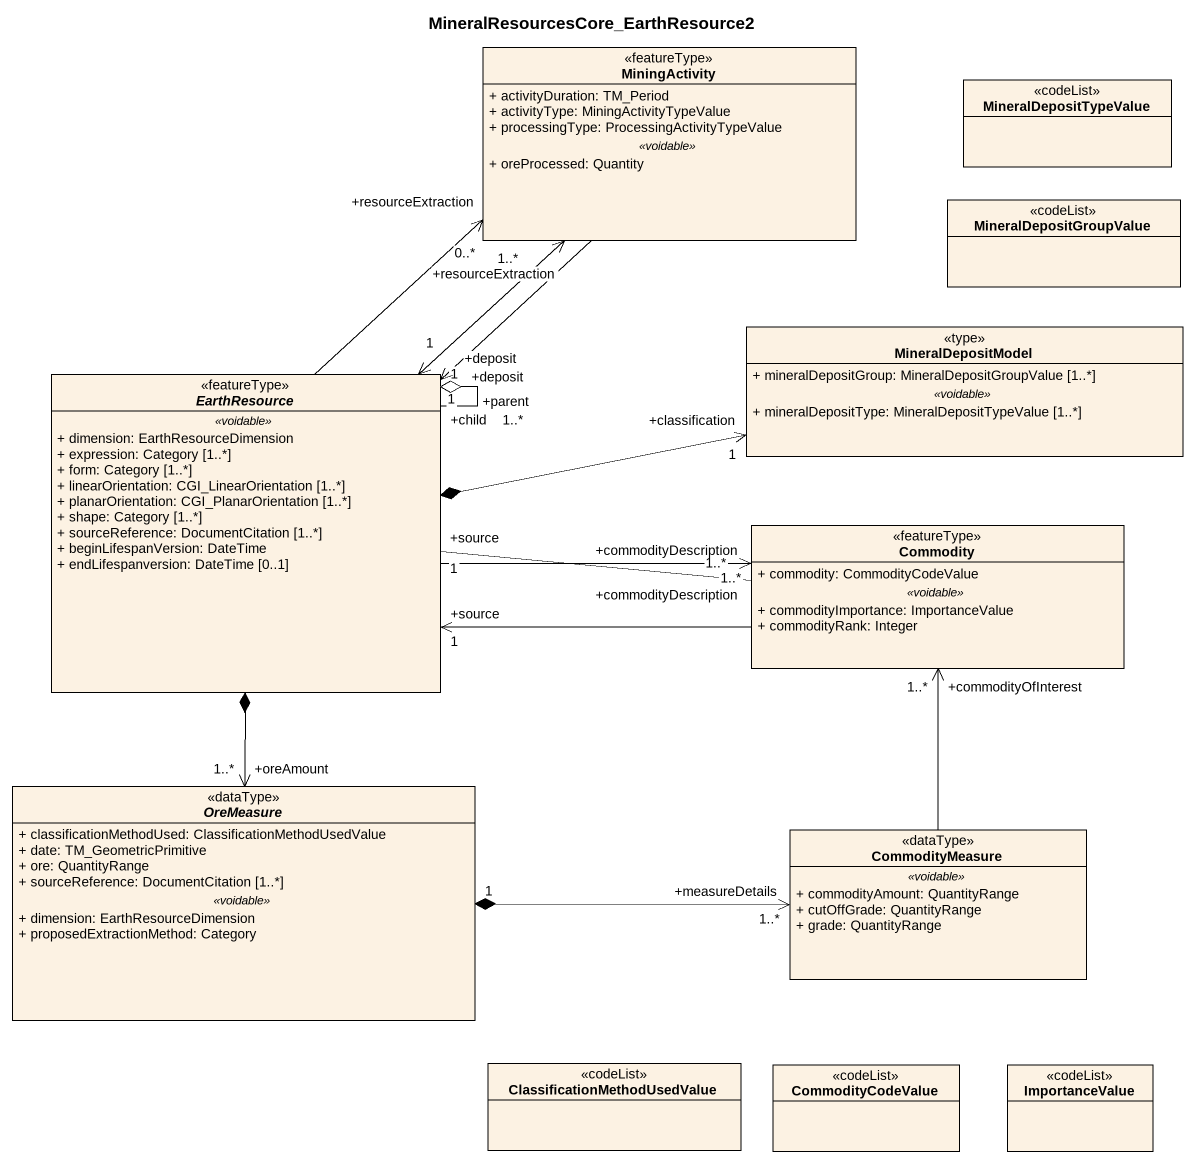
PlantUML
@startuml
title MineralResourcesCore_EarthResource2
hide circle
hide empty members
skinparam classAttributeIconSize 0
class MiningActivity <<featureType>> {
  + activityDuration: TM_Period
  + activityType: MiningActivityTypeValue
  + processingType: ProcessingActivityTypeValue
  .. <<voidable>> ..
  + oreProcessed: Quantity
}
class MineralDepositTypeValue <<codeList>>
class MineralDepositGroupValue <<codeList>>
class MineralDepositModel <<type>> {
  + mineralDepositGroup: MineralDepositGroupValue [1..*]
  .. <<voidable>> ..
  + mineralDepositType: MineralDepositTypeValue [1..*]
}
abstract class EarthResource <<featureType>> {
  .. <<voidable>> ..
  + dimension: EarthResourceDimension
  + expression: Category [1..*]
  + form: Category [1..*]
  + linearOrientation: CGI_LinearOrientation [1..*]
  + planarOrientation: CGI_PlanarOrientation [1..*]
  + shape: Category [1..*]
  + sourceReference: DocumentCitation [1..*]
  + beginLifespanVersion: DateTime
  + endLifespanversion: DateTime [0..1]
}
class Commodity <<featureType>> {
  + commodity: CommodityCodeValue
  .. <<voidable>> ..
  + commodityImportance: ImportanceValue
  + commodityRank: Integer
}
abstract class OreMeasure <<dataType>> {
  + classificationMethodUsed: ClassificationMethodUsedValue
  + date: TM_GeometricPrimitive
  + ore: QuantityRange
  + sourceReference: DocumentCitation [1..*]
  .. <<voidable>> ..
  + dimension: EarthResourceDimension
  + proposedExtractionMethod: Category
}
class CommodityMeasure <<dataType>> {
  .. <<voidable>> ..
  + commodityAmount: QuantityRange
  + cutOffGrade: QuantityRange
  + grade: QuantityRange
}
class "ClassificationMethodUsedValue" as ClassificationMethodUsedValu <<codeList>>
class CommodityCodeValue <<codeList>>
class ImportanceValue <<codeList>>
MiningActivity --> "+deposit\n1" EarthResource
MiningActivity --> "+deposit\n1" EarthResource
EarthResource -up-> "+resourceExtraction\n0..*" MiningActivity
EarthResource -up-> "+resourceExtraction\n1..*" MiningActivity
EarthResource *-right-> "+classification\n1" MineralDepositModel
EarthResource "+child\n1..*" --o "+parent\n1" EarthResource
EarthResource -right-> "+commodityDescription\n1..*" Commodity
EarthResource "+source\n1" -right- "+commodityDescription\n1..*" Commodity
EarthResource *--> "+oreAmount\n1..*" OreMeasure
Commodity -left-> "+source\n1" EarthResource
OreMeasure "1" *-right-> "+measureDetails\n1..*" CommodityMeasure
CommodityMeasure -up-> "+commodityOfInterest\n1..*" Commodity
@enduml
